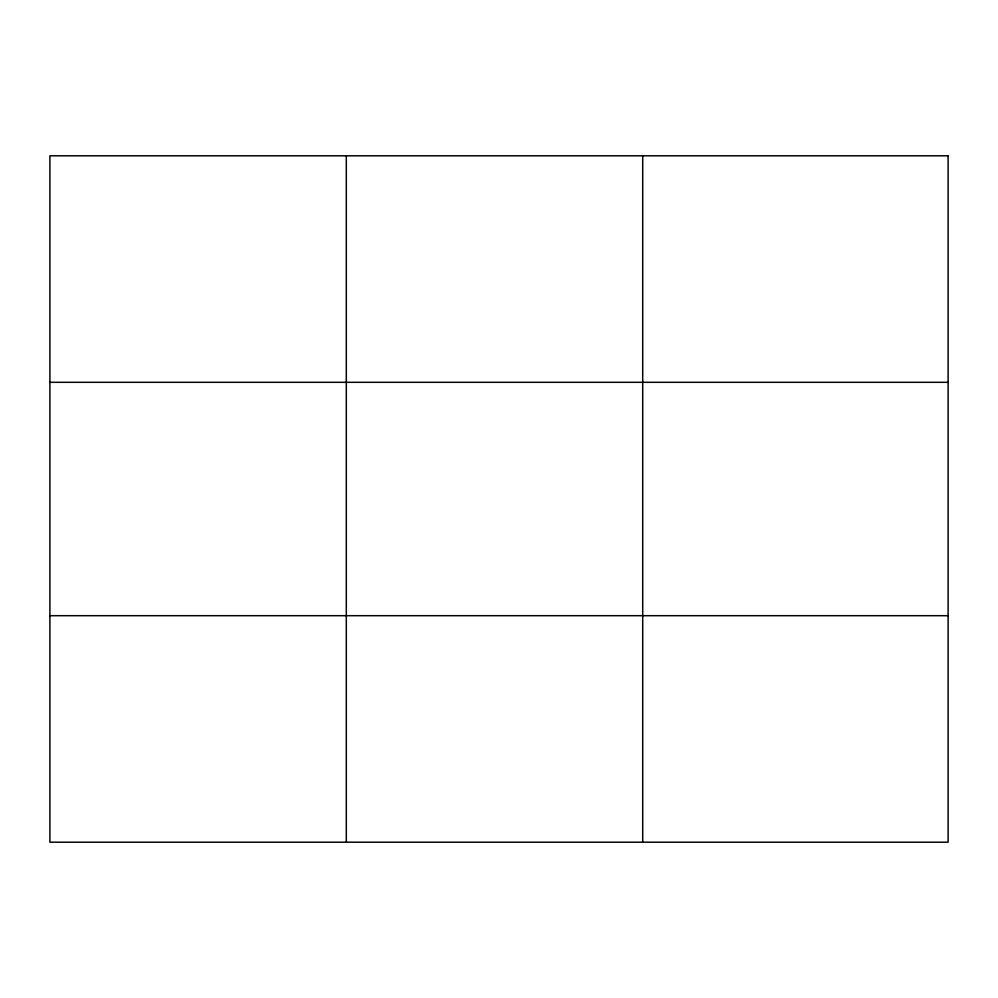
<?xml version="1.0" encoding="UTF-8"?>
<svg xmlns="http://www.w3.org/2000/svg" width="998" height="998" viewBox="0 0 998 998"><rect width="100%" height="100%" fill="white"/><g stroke="black" fill="none" stroke-linecap="round" stroke-linejoin="round"><path stroke-width="1.5" d="M346.306 842.2L346.306 155.8M642.712 842.2L642.712 155.8M49.9 382.309L948.1 382.309M49.9 615.691L948.1 615.691M948.1 155.8L948.1 842.2L49.9 842.2L49.9 155.8L948.1 155.8"/></g></svg>
